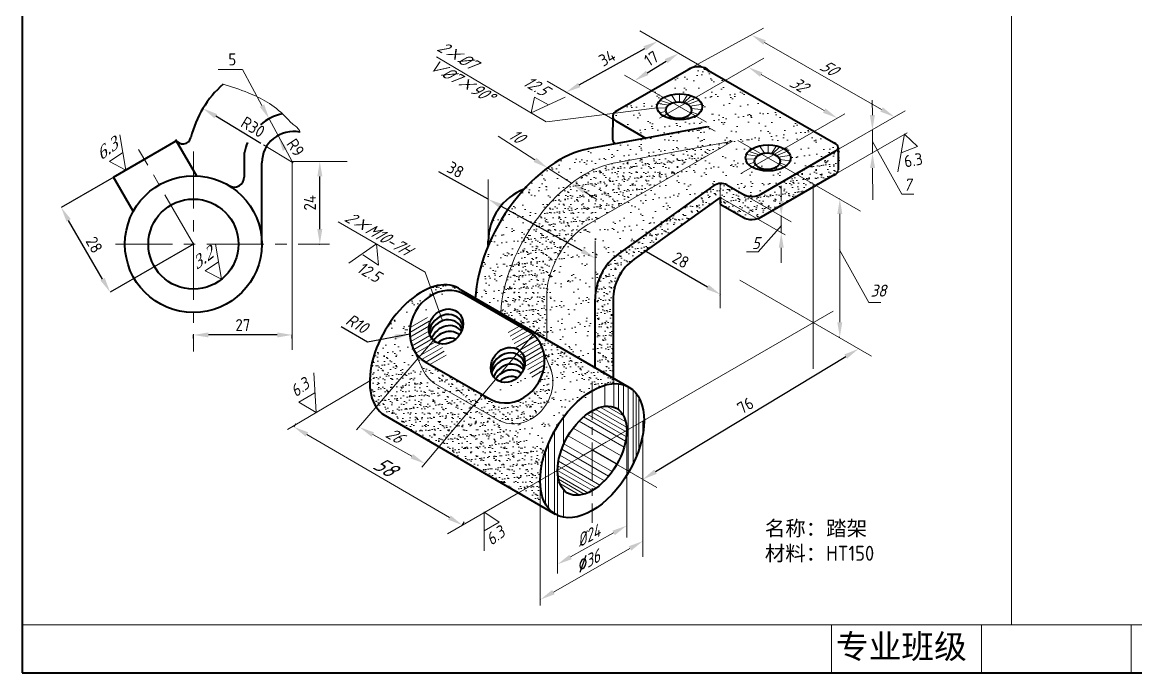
# Model space of a CAD drawing. Header units: millimetres. Extents: x 52 to 382, y 56 to 281.
# Drawn here: x 52.2 to 237.9, y 56.1 to 164.7 of the extents above; entities that cross this region are included whole.
import ezdxf

# ---------------------------------------------------------------- set-up
doc = ezdxf.new("R2010")
doc.units = ezdxf.units.MM
doc.linetypes.add('CENTER', pattern=[50.8, 31.75, -6.35, 6.35, -6.35])
for name, color, linetype, lineweight in [('点画线', 7, 'CENTER', 15), ('粗实线', 7, 'Continuous', 40), ('细实线', 7, 'Continuous', 15), ('细线', 7, 'Continuous', 13)]:
    doc.layers.add(name, color=color, linetype=linetype, lineweight=lineweight)
doc.styles.add('style1', font='isocp.shx')
doc.styles.add('style2', font='SimSun.ttf', dxfattribs={"oblique": 30})
doc.styles.add('style4', font='isocp.shx')
doc.styles.add('style5', font='isocp.shx')
doc.styles.add('数字', font='isocp.shx', dxfattribs={"oblique": 15})
doc.styles.add('数字30', font='isocp.shx', dxfattribs={"oblique": 30})
doc.dimstyles.new('Copy of ISO-25', dxfattribs={"dimtxt": 2, "dimasz": 2.5, "dimexe": 0, "dimexo": 0, "dimgap": 0.65, "dimtad": 1, "dimtxsty": 'Standard', "dimcen": 2.5, "dimazin": 0, "dimtfac": 1, "dimtmove": 0, "dimatfit": 3, "dimfxl": 0, "dimarcsym": 0})
doc.dimstyles.new('ISO-25', dxfattribs={"dimtxt": 2, "dimasz": 2.5, "dimexe": 0, "dimexo": 0, "dimgap": 0.65, "dimtad": 1, "dimtxsty": '数字30', "dimcen": 2.5, "dimazin": 0, "dimtfac": 1, "dimtmove": 0, "dimatfit": 3, "dimfxl": 0, "dimarcsym": 0})

# ---------------------------------------------------------------- blocks, each defined once
blk = doc.blocks.new('*D12')
at = {"layer": 'Defpoints', "color": 0}
for p in [(161.69, 159.55), (161.69, 159.55), (154.29, 154.95)]:
    blk.add_point(p, dxfattribs=at)
at = {"layer": '细线', "color": 0, "lineweight": -2}
blk.add_line((156.41, 156.27), (159.57, 158.23), dxfattribs=at)
at = {"layer": '细线', "color": 0}
for points in [[(159.35, 158.58), (159.79, 157.88), (161.69, 159.55)], [(156.19, 156.62), (156.63, 155.92), (154.29, 154.95)]]:
    blk.add_solid(points, dxfattribs=at)
at = {"layer": '细线', "color": 0, "insert": (157.11, 158.67), "char_height": 2, "attachment_point": 5, "rotation": 31.8554, "style": 'style5'}
blk.add_mtext('17', dxfattribs=at)
blk = doc.blocks.new('*D13')
at = {"layer": 'Defpoints', "color": 0}
for p in [(155.84, 126.56), (155.89, 126.64), (168.6, 119.19)]:
    blk.add_point(p, dxfattribs=at)
at = {"layer": '细实线', "color": 0, "lineweight": -2}
for p, q in [((155.84, 126.56), (155.89, 126.64)), ((166.48, 120.52), (155.89, 126.64)), ((168.6, 119.19), (168.65, 119.27))]:
    blk.add_line(p, q, dxfattribs=at)
at = {"layer": '细实线', "color": 0}
blk.add_solid([(166.69, 120.88), (166.27, 120.16), (168.65, 119.27)], dxfattribs=at)
at = {"layer": '细实线', "color": 0, "insert": (162.02, 125.02), "char_height": 2, "attachment_point": 5, "rotation": 330, "style": 'style1'}
blk.add_mtext('28', dxfattribs=at)
blk = doc.blocks.new('_None')
blk = doc.blocks.new('*D14')
at = {"layer": 'Defpoints', "color": 0}
for p in [(158.18, 161.58), (158.18, 161.58), (142.9, 153.04)]:
    blk.add_point(p, dxfattribs=at)
at = {"layer": '细线', "color": 0, "lineweight": -2}
blk.add_line((145.09, 154.26), (156, 160.36), dxfattribs=at)
at = {"layer": '细线', "color": 0}
for points in [[(155.79, 160.72), (156.2, 160), (158.18, 161.58)], [(144.88, 154.62), (145.29, 153.9), (142.9, 153.04)]]:
    blk.add_solid(points, dxfattribs=at)
at = {"layer": '细线', "color": 0, "insert": (149.73, 158.77), "char_height": 2, "attachment_point": 5, "rotation": 29.211, "style": 'style5'}
blk.add_mtext('34', dxfattribs=at)
blk = doc.blocks.new('*D15')
at = {"layer": 'Defpoints', "color": 0}
for p in [(191.67, 110.21), (191.67, 110.21), (155.66, 88.4)]:
    blk.add_point(p, dxfattribs=at)
at = {"layer": '细实线', "color": 0, "lineweight": -2}
blk.add_line((157.8, 89.7), (189.53, 108.92), dxfattribs=at)
at = {"layer": '细实线', "color": 0}
for points in [[(189.31, 109.27), (189.74, 108.56), (191.67, 110.21)], [(157.59, 90.06), (158.02, 89.34), (155.66, 88.4)]]:
    blk.add_solid(points, dxfattribs=at)
at = {"layer": '细实线', "color": 0, "insert": (172.8, 100.74), "char_height": 2, "attachment_point": 5, "rotation": 31.2008, "style": 'style5'}
blk.add_mtext('76', dxfattribs=at)
blk = doc.blocks.new('*D16')
at = {"layer": 'Defpoints', "color": 0}
for p in [(80.72, 112.52), (80.72, 111.91), (97.21, 111.91)]:
    blk.add_point(p, dxfattribs=at)
at = {"layer": '细实线', "color": 0, "lineweight": -2}
for p, q in [((80.72, 111.91), (80.72, 112.52)), ((94.71, 112.52), (83.22, 112.52)), ((97.21, 111.91), (97.21, 112.52))]:
    blk.add_line(p, q, dxfattribs=at)
at = {"layer": '细实线', "color": 0}
for points in [[(83.22, 112.94), (83.22, 112.11), (80.72, 112.52)], [(94.71, 112.94), (94.71, 112.11), (97.21, 112.52)]]:
    blk.add_solid(points, dxfattribs=at)
at = {"layer": '细实线', "color": 0, "insert": (88.96, 114.17), "char_height": 2, "attachment_point": 5, "style": 'style4'}
blk.add_mtext('27', dxfattribs=at)
blk = doc.blocks.new('*D17')
at = {"layer": 'Defpoints', "color": 0}
for p in [(82.31, 150.34), (97.37, 141.26)]:
    blk.add_point(p, dxfattribs=at)
at = {"layer": '细实线', "color": 0, "lineweight": -2}
blk.add_line((91.98, 144.51), (84.45, 149.05), dxfattribs=at)
at = {"layer": '细实线', "color": 0}
blk.add_solid([(84.66, 149.41), (84.23, 148.69), (82.31, 150.34)], dxfattribs=at)
at = {"layer": '细实线', "color": 0, "insert": (90.65, 147.24), "char_height": 2, "attachment_point": 5, "rotation": 328.901, "style": 'style4'}
blk.add_mtext('R30', dxfattribs=at)
blk = doc.blocks.new('*D18')
at = {"layer": 'Defpoints', "color": 0}
for p in [(72.55, 141.84), (58.65, 133.82), (80.72, 127.69)]:
    blk.add_point(p, dxfattribs=at)
at = {"layer": '细实线', "color": 0, "lineweight": -2}
for p, q in [((72.55, 141.84), (58.65, 133.82)), ((65.57, 121.83), (59.9, 131.65)), ((80.72, 127.69), (66.82, 119.67))]:
    blk.add_line(p, q, dxfattribs=at)
at = {"layer": '细实线', "color": 0}
for points in [[(60.26, 131.86), (59.54, 131.45), (58.65, 133.82)], [(65.93, 122.04), (65.21, 121.62), (66.82, 119.67)]]:
    blk.add_solid(points, dxfattribs=at)
at = {"layer": '细实线', "color": 0, "insert": (64.17, 127.57), "char_height": 2, "attachment_point": 5, "rotation": 300, "style": 'style4'}
blk.add_mtext('28', dxfattribs=at)
blk = doc.blocks.new('*D20')
at = {"layer": 'Defpoints', "color": 0}
for p in [(101.8, 141.49), (101.8, 141.49), (101.77, 127.69)]:
    blk.add_point(p, dxfattribs=at)
at = {"layer": '细实线', "color": 0, "lineweight": -2}
for p, q in [((101.8, 130.19), (101.8, 138.99)), ((101.77, 127.69), (101.8, 127.69))]:
    blk.add_line(p, q, dxfattribs=at)
at = {"layer": '细实线', "color": 0}
for points in [[(101.38, 138.99), (102.22, 138.99), (101.8, 141.49)], [(101.38, 130.19), (102.22, 130.19), (101.8, 127.69)]]:
    blk.add_solid(points, dxfattribs=at)
at = {"layer": '细实线', "color": 0, "insert": (100.15, 134.59), "char_height": 2, "attachment_point": 5, "rotation": 90, "style": 'style4'}
blk.add_mtext('24', dxfattribs=at)
blk = doc.blocks.new('*D26')
at = {"layer": 'Defpoints', "color": 0}
for p in [(129.9, 135.19), (129.9, 135.19), (147.73, 125.34)]:
    blk.add_point(p, dxfattribs=at)
at = {"layer": '细线', "color": 0, "lineweight": -2}
for p, q in [((129.9, 135.19), (121.66, 139.75)), ((145.55, 126.55), (132.09, 133.98))]:
    blk.add_line(p, q, dxfattribs=at)
at = {"layer": '细线', "color": 0}
for points in [[(132.29, 134.35), (131.89, 133.62), (129.9, 135.19)], [(145.75, 126.91), (145.35, 126.18), (147.73, 125.34)]]:
    blk.add_solid(points, dxfattribs=at)
at = {"layer": '细线', "color": 0, "insert": (124.44, 140.1), "char_height": 2, "attachment_point": 5, "rotation": 331.065, "style": 'style1'}
blk.add_mtext('38', dxfattribs=at)

msp = doc.modelspace()

# ---------------------------------------------------------------- hatches: boundary and pattern name
at = {"layer": '细线'}
h = msp.add_hatch(dxfattribs=at)
h.set_pattern_fill('AR-SAND', color=256, scale=0.06, style=0)
edge = h.paths.add_edge_path()
edge.add_ellipse((146.417, 123.083), major_axis=(10.272, 17.284), ratio=0.5900109, start_angle=27.43765, end_angle=131.38573, ccw=False)
edge.add_ellipse((146.417, 123.083), major_axis=(10.272, 17.284), ratio=0.5900109, start_angle=27.06887, end_angle=27.19955, ccw=False)
edge.add_line((150.897, 141.227), (170.643, 144.88))
edge.add_line((170.643, 144.88), (146.246, 130.794))
edge.add_ellipse((146.417, 123.083), major_axis=(-4.784, -8.286), ratio=0.5773503, start_angle=226.4515, end_angle=310.72827)
edge.add_line((139.671, 119.77), (139.671, 111.747))
edge.add_line((139.671, 111.747), (147.658, 107.121))
edge.add_ellipse((146.417, 123.083), major_axis=(-10.251, -17.755), ratio=0.5773503, start_angle=49.90733, end_angle=50.21255)
edge.add_line((147.735, 107.173), (147.735, 118.478))
edge.add_arc((157.035, 118.478), 9.3, 125.61846, 180, ccw=False)
edge.add_line((151.618, 126.038), (167.553, 137.454))
edge.add_arc((168.717, 135.828), 2, 60, 125.61846, ccw=False)
edge.add_line((169.717, 137.56), (172.57, 135.913))
edge.add_ellipse((173.871, 136.828), major_axis=(-2.05, 0), ratio=0.5773503, start_angle=50.58976, end_angle=144.59019)
edge.add_line((175.062, 135.864), (181.207, 139.41))
edge.add_line((181.207, 139.41), (179.258, 140.536))
edge.add_ellipse((176.59, 142.076), major_axis=(-3.772, 0), ratio=0.5773503, start_angle=99.09937, end_angle=135, ccw=False)
edge.add_ellipse((176.59, 142.076), major_axis=(-3.772, 0), ratio=0.5773503, start_angle=45, end_angle=99.09937, ccw=False)
edge.add_ellipse((176.59, 142.076), major_axis=(-3.772, 0), ratio=0.5773503, start_angle=344.42819, end_angle=405, ccw=False)
edge.add_ellipse((176.59, 142.076), major_axis=(-3.772, 0), ratio=0.5773503, start_angle=315, end_angle=344.42819, ccw=False)
edge.add_ellipse((176.59, 142.076), major_axis=(-3.772, 0), ratio=0.5773503, start_angle=292.1354, end_angle=315, ccw=False)
edge.add_ellipse((176.59, 142.076), major_axis=(-3.772, 0), ratio=0.5773503, start_angle=269.95646, end_angle=292.1354, ccw=False)
edge.add_ellipse((176.59, 142.076), major_axis=(-3.772, 0), ratio=0.5773503, start_angle=248.43577, end_angle=269.95646, ccw=False)
edge.add_ellipse((176.59, 142.076), major_axis=(-3.772, 0), ratio=0.5773503, start_angle=238.83594, end_angle=248.43577, ccw=False)
edge.add_ellipse((176.59, 142.076), major_axis=(-3.772, 0), ratio=0.5773503, start_angle=225, end_angle=238.83594, ccw=False)
edge.add_line((179.258, 143.616), (184.276, 146.513))
edge.add_line((184.276, 146.513), (169.505, 155.041))
edge.add_line((169.505, 155.041), (164.487, 152.144))
edge.add_ellipse((161.819, 150.604), major_axis=(-3.772, 0), ratio=0.5773503, start_angle=210.61271, end_angle=225, ccw=False)
edge.add_ellipse((161.819, 150.604), major_axis=(-3.772, 0), ratio=0.5773503, start_angle=144.45654, end_angle=210.61271, ccw=False)
edge.add_ellipse((161.819, 150.604), major_axis=(-3.772, 0), ratio=0.5773503, start_angle=135, end_angle=144.45654, ccw=False)
edge.add_ellipse((161.819, 150.604), major_axis=(-3.772, 0), ratio=0.5773503, start_angle=99.09937, end_angle=135, ccw=False)
edge.add_ellipse((161.819, 150.604), major_axis=(-3.772, 0), ratio=0.5773503, start_angle=45, end_angle=99.09937, ccw=False)
edge.add_line((159.106, 149.086), (159.109, 149.088))
edge.add_ellipse((161.819, 150.604), major_axis=(-3.772, 0), ratio=0.5773503, start_angle=4.20211, end_angle=44.08234, ccw=False)
edge.add_line((158.057, 150.444), (150.826, 149.524))
edge.add_ellipse((152.707, 149.053), major_axis=(-2.05, 0), ratio=0.5773503, start_angle=336.54012, end_angle=355.93396)
edge.add_line((150.662, 149.137), (150.661, 148.978))
edge.add_ellipse((152.707, 149.053), major_axis=(-2.05, 0), ratio=0.5773503, start_angle=363.59923, end_angle=401.96512)
edge.add_line((151.182, 148.261), (156.18, 145.376))
edge.add_line((156.18, 145.376), (166.395, 147.265))
edge.add_line((166.395, 147.265), (167.763, 146.543))
edge.add_line((167.763, 146.543), (148.017, 142.89))
edge.add_ellipse((143.537, 124.746), major_axis=(10.272, 17.284), ratio=0.5900109, start_angle=27.06887, end_angle=27.19955)
edge.add_line((148.012, 142.889), (147.955, 142.879))
edge.add_ellipse((143.537, 124.746), major_axis=(10.272, 17.284), ratio=0.5900109, start_angle=27.43765, end_angle=131.36861)
edge.add_line((129.095, 117.872), (131.975, 116.204))
edge = h.paths.add_edge_path()
edge.add_ellipse((186.001, 143.833), major_axis=(-2.26, 0), ratio=0.4683411, start_angle=150.43129, end_angle=177.70048)
edge.add_ellipse((186.001, 143.833), major_axis=(-2.26, 0), ratio=0.4683411, start_angle=177.70048, end_angle=224.65175)
edge.add_line((187.811, 144.472), (184.276, 146.513))
edge.add_line((184.276, 146.513), (179.258, 143.616))
edge.add_ellipse((176.59, 142.076), major_axis=(-3.772, 0), ratio=0.5773503, start_angle=210.61271, end_angle=225, ccw=False)
edge.add_ellipse((176.59, 142.076), major_axis=(-3.772, 0), ratio=0.5773503, start_angle=144.45654, end_angle=210.61271, ccw=False)
edge.add_ellipse((176.59, 142.076), major_axis=(-3.772, 0), ratio=0.5773503, start_angle=135, end_angle=144.45654, ccw=False)
edge.add_line((179.258, 140.536), (181.207, 139.41))
edge.add_line((181.207, 139.41), (187.794, 143.21))
edge.add_line((187.794, 143.21), (187.794, 143.211))
edge.add_line((187.794, 143.211), (187.967, 143.31))
edge = h.paths.add_edge_path()
edge.add_line((169.505, 155.041), (165.865, 157.142))
edge.add_ellipse((164.898, 156.099), major_axis=(-2.05, 0), ratio=0.5773503, start_angle=241.83066, end_angle=304.87607)
edge.add_line((163.725, 157.07), (157.173, 153.287))
edge.add_line((157.173, 153.287), (159.152, 152.144))
edge.add_ellipse((161.819, 150.604), major_axis=(-3.772, 0), ratio=0.5773503, start_angle=292.1354, end_angle=315, ccw=False)
edge.add_ellipse((161.819, 150.604), major_axis=(-3.772, 0), ratio=0.5773503, start_angle=269.95646, end_angle=292.1354, ccw=False)
edge.add_ellipse((161.819, 150.604), major_axis=(-3.772, 0), ratio=0.5773503, start_angle=248.43577, end_angle=269.95646, ccw=False)
edge.add_ellipse((161.819, 150.604), major_axis=(-3.772, 0), ratio=0.5773503, start_angle=238.83594, end_angle=248.43577, ccw=False)
edge.add_ellipse((161.819, 150.604), major_axis=(-3.772, 0), ratio=0.5773503, start_angle=225, end_angle=238.83594, ccw=False)
edge.add_line((164.487, 152.144), (169.505, 155.041))
edge = h.paths.add_edge_path(flags=17)
edge.add_ellipse((161.819, 150.604), major_axis=(-3.772, 0), ratio=0.5773503, start_angle=315, end_angle=344.42819, ccw=False)
edge.add_line((159.152, 152.144), (157.173, 153.287))
edge.add_line((157.173, 153.287), (151.058, 149.756))
edge.add_ellipse((152.707, 149.053), major_axis=(-2.05, 0), ratio=0.5773503, start_angle=323.52697, end_angle=336.54012)
edge.add_line((150.826, 149.524), (158.057, 150.444))
edge.add_ellipse((161.819, 150.604), major_axis=(-3.772, 0), ratio=0.5773503, start_angle=344.42819, end_angle=364.20211, ccw=False)
h = msp.add_hatch(dxfattribs=at)
h.set_pattern_fill('AR-SAND', color=256, scale=0.05, style=0)
edge = h.paths.add_edge_path()
edge.add_ellipse((143.537, 124.746), major_axis=(10.272, 17.284), ratio=0.5900109, start_angle=27.43765, end_angle=131.36861, ccw=False)
edge.add_ellipse((143.537, 124.746), major_axis=(10.272, 17.284), ratio=0.5900109, start_angle=27.06887, end_angle=27.19955, ccw=False)
edge.add_line((148.017, 142.89), (167.763, 146.543))
edge.add_line((167.763, 146.543), (166.395, 147.265))
edge.add_line((166.395, 147.265), (146.649, 143.613))
edge.add_ellipse((142.169, 125.469), major_axis=(10.272, 17.284), ratio=0.5900109, start_angle=27.06887, end_angle=27.19955)
edge.add_line((146.644, 143.612), (146.587, 143.601))
edge.add_ellipse((142.169, 125.469), major_axis=(10.272, 17.284), ratio=0.5900109, start_angle=27.43765, end_angle=70.94025)
edge.add_ellipse((142.169, 125.469), major_axis=(10.272, 17.284), ratio=0.5900109, start_angle=70.94025, end_angle=103.1333)
edge.add_ellipse((142.169, 125.469), major_axis=(10.272, 17.284), ratio=0.5900109, start_angle=103.1333, end_angle=131.14041)
edge.add_line((127.731, 118.662), (129.095, 117.872))
h = msp.add_hatch(dxfattribs=at)
h.set_pattern_fill('AR-SAND', color=256, scale=0.03, style=0)
edge = h.paths.add_edge_path()
edge.add_line((153.3, 134.866), (153.375, 141.686))
edge.add_line((153.375, 141.686), (150.897, 141.227))
edge.add_ellipse((146.417, 123.083), major_axis=(10.272, 17.284), ratio=0.5900109, start_angle=27.06887, end_angle=27.19955)
edge.add_line((150.892, 141.226), (150.835, 141.216))
edge.add_ellipse((146.417, 123.083), major_axis=(10.272, 17.284), ratio=0.5900109, start_angle=27.43765, end_angle=131.38573)
edge.add_line((131.975, 116.204), (139.671, 111.747))
edge.add_line((139.671, 111.747), (139.671, 118.606))
edge.add_ellipse((146.417, 123.083), major_axis=(-4.784, -8.286), ratio=0.5773503, start_angle=310.72827, end_angle=319.27173, ccw=False)
edge.add_ellipse((146.417, 123.083), major_axis=(-4.784, -8.286), ratio=0.5773503, start_angle=226.4515, end_angle=310.72827, ccw=False)
edge.add_ellipse((146.417, 123.083), major_axis=(-4.784, -8.286), ratio=0.5773503, start_angle=223.5485, end_angle=226.4515, ccw=False)
edge.add_line((146.589, 130.992), (153.3, 134.866))
h.paths.add_polyline_path([(160.93, 143.083), (153.375, 141.686), (153.3, 134.866), (159.815, 138.628)])
h.paths.add_polyline_path([(165.049, 143.845), (160.93, 143.083), (159.815, 138.628), (164.478, 141.32)])
h.paths.add_polyline_path([(170.643, 144.88), (165.049, 143.845), (164.478, 141.32)])
h = msp.add_hatch(dxfattribs=at)
h.set_pattern_fill('AR-SAND', color=256, scale=0.03, style=0)
h.paths.add_polyline_path([(154.224, 125.159), (168.601, 135.459), (168.601, 137.824, 0.1417668), (167.553, 137.454), (151.618, 126.038, 0.2418402), (147.735, 118.478), (147.735, 116.653), (147.735, 107.076), (150.728, 105.343), (150.728, 118.355, -0.2418402)])
edge = h.paths.add_edge_path()
edge.add_ellipse((173.871, 136.828), major_axis=(-2.05, 0), ratio=0.5773503, start_angle=39.41024, end_angle=50.58976, ccw=False)
edge.add_line((172.287, 136.076), (169.717, 137.56))
edge.add_arc((168.717, 135.828), 2, 60, 93.34297)
edge.add_line((168.601, 137.824), (168.601, 135.459))
edge.add_line((168.601, 135.459), (174.748, 131.91))
edge.add_ellipse((173.871, 132.981), major_axis=(-2.05, 0), ratio=0.5773503, start_angle=115.30083, end_angle=144.59019)
edge.add_line((175.077, 132.026), (177.19, 133.245))
edge.add_line((177.19, 133.245), (172.57, 135.913))
edge = h.paths.add_edge_path()
edge.add_line((168.601, 135.459), (168.601, 134.357))
edge.add_line((168.601, 134.357), (172.57, 132.066))
edge.add_ellipse((173.871, 132.981), major_axis=(-2.05, 0), ratio=0.5773503, start_angle=50.58976, end_angle=115.30083)
edge.add_line((174.748, 131.91), (168.601, 135.459))
edge = h.paths.add_edge_path()
edge.add_line((184.111, 137.238), (184.111, 137.734))
edge.add_line((184.111, 137.734), (181.207, 139.41))
edge.add_line((181.207, 139.41), (175.542, 136.142))
edge.add_ellipse((173.871, 136.828), major_axis=(-2.05, 0), ratio=0.5773503, start_angle=50.58976, end_angle=144.59019, ccw=False)
edge.add_line((175.047, 135.856), (175.062, 135.864))
edge.add_line((172.57, 135.913), (177.19, 133.245))
edge.add_line((177.19, 133.245), (184.111, 137.238))
edge = h.paths.add_edge_path()
edge.add_line((188.457, 139.747), (188.457, 143.594))
edge.add_line((188.457, 143.594), (187.967, 143.31))
edge.add_ellipse((186.001, 143.833), major_axis=(-2.26, 0), ratio=0.4683411, start_angle=132.61781, end_angle=150.43129, ccw=False)
edge.add_line((187.483, 143.031), (181.207, 139.41))
edge.add_line((181.207, 139.41), (184.54, 137.486))
edge.add_line((184.54, 137.486), (187.794, 139.363))
edge.add_line((187.794, 139.363), (187.794, 139.364))
edge.add_line((187.794, 139.364), (188.457, 139.747))
h = msp.add_hatch(dxfattribs=at)
h.set_pattern_fill('AR-SAND', color=256, scale=0.06, style=0)
edge = h.paths.add_edge_path()
edge.add_ellipse((142.169, 125.469), major_axis=(10.272, 17.284), ratio=0.5900109, start_angle=70.94025, end_angle=103.1333, ccw=False)
edge.add_arc((139.204, 128.154), 9.3, 110.91156, 180)
edge.add_line((129.904, 128.154), (129.904, 127.443))
h = msp.add_hatch(dxfattribs=at)
h.set_pattern_fill('AR-SAND', color=256, scale=0.03, style=0)
edge = h.paths.add_edge_path()
edge.add_line((127.159, 100.36), (116.52, 106.65))
edge.add_line((116.52, 106.65), (111.201, 100.482))
edge.add_ellipse((118.793, 109.7), major_axis=(-6.131, -10.618), ratio=0.5773503, start_angle=343.87183, end_angle=356.6695)
edge.add_line((112.317, 99.305), (121.696, 93.855))
edge.add_line((121.696, 93.855), (127.159, 100.36))
edge = h.paths.add_edge_path()
edge.add_line((116.52, 106.65), (111.094, 109.858))
edge.add_ellipse((118.793, 109.7), major_axis=(-6.131, -10.618), ratio=0.5773503, start_angle=287.626, end_angle=313.95822)
edge.add_ellipse((118.793, 109.7), major_axis=(-6.131, -10.618), ratio=0.5773503, start_angle=313.95822, end_angle=343.87183)
edge.add_line((111.201, 100.482), (116.52, 106.65))
edge = h.paths.add_edge_path()
edge.add_line((139.436, 93.103), (127.159, 100.36))
edge.add_line((127.159, 100.36), (121.696, 93.855))
edge.add_line((121.696, 93.855), (134.919, 86.172))
edge.add_line((134.919, 86.172), (138.555, 88.271))
edge.add_ellipse((147.225, 93.202), major_axis=(-6.131, -10.618), ratio=0.5773503, start_angle=288.94556, end_angle=314.57614, ccw=False)
edge = h.paths.add_edge_path()
edge.add_line((137.688, 112.895), (137.429, 112.586))
edge.add_ellipse((133.433, 107.471), major_axis=(3.271, 5.629), ratio=0.8683686, start_angle=346.65339, end_angle=351.00259, ccw=False)
edge.add_ellipse((133.433, 107.471), major_axis=(3.271, 5.629), ratio=0.8683686, start_angle=339.53012, end_angle=346.65339, ccw=False)
edge.add_ellipse((133.433, 107.471), major_axis=(3.271, 5.629), ratio=0.8683686, start_angle=332.60655, end_angle=339.53012, ccw=False)
edge.add_ellipse((133.433, 107.471), major_axis=(3.271, 5.629), ratio=0.8683686, start_angle=325.77112, end_angle=332.60655, ccw=False)
edge.add_ellipse((133.433, 107.471), major_axis=(3.271, 5.629), ratio=0.8683686, start_angle=319.73117, end_angle=325.77112, ccw=False)
edge.add_line((139.089, 109.93), (139.634, 108.541))
edge.add_line((139.634, 108.541), (147.997, 103.62))
edge.add_ellipse((147.225, 93.202), major_axis=(-6.131, -10.618), ratio=0.5773503, start_angle=210.84447, end_angle=219.89021, ccw=False)
edge.add_ellipse((147.225, 93.202), major_axis=(-6.131, -10.618), ratio=0.5773503, start_angle=200.31898, end_angle=210.84447, ccw=False)
edge.add_line((150.845, 104.389), (150.845, 105.275))
edge.add_line((150.845, 105.275), (137.688, 112.895))
edge = h.paths.add_edge_path()
edge.add_ellipse((118.793, 109.7), major_axis=(-6.131, -10.618), ratio=0.5773503, start_angle=176.16943, end_angle=214.98363)
edge.add_line((120.301, 120.429), (120.531, 119.784))
edge.add_line((120.531, 119.784), (121.064, 119.47))
edge.add_ellipse((122.677, 113.663), major_axis=(3.271, 5.629), ratio=0.8683686, start_angle=360.25722, end_angle=409.70396, ccw=False)
edge.add_ellipse((122.677, 113.663), major_axis=(3.271, 5.629), ratio=0.8683686, start_angle=359.98832, end_angle=360.25722, ccw=False)
edge.add_line((125.949, 119.292), (136.304, 113.308))
edge.add_ellipse((133.433, 107.471), major_axis=(3.271, 5.629), ratio=0.8683686, start_angle=362.13551, end_angle=364.57535, ccw=False)
edge.add_ellipse((133.433, 107.471), major_axis=(3.271, 5.629), ratio=0.8683686, start_angle=354.11902, end_angle=362.13551, ccw=False)
edge.add_ellipse((133.433, 107.471), major_axis=(3.271, 5.629), ratio=0.8683686, start_angle=351.00259, end_angle=354.11902, ccw=False)
edge.add_line((137.429, 112.586), (137.688, 112.895))
edge.add_line((137.688, 112.895), (125.32, 120.058))
h = msp.add_hatch(dxfattribs=at)
h.set_pattern_fill('AR-SAND', color=256, scale=0.06, style=0)
edge = h.paths.add_edge_path()
edge.add_ellipse((147.225, 93.202), major_axis=(-6.131, -10.618), ratio=0.5773503, start_angle=225, end_angle=258.2834, ccw=False)
edge.add_ellipse((147.225, 93.202), major_axis=(-6.131, -10.618), ratio=0.5773503, start_angle=219.89021, end_angle=225, ccw=False)
edge.add_line((147.997, 103.62), (139.634, 108.541))
edge.add_line((139.634, 108.541), (139.999, 107.612))
edge.add_ellipse((134.811, 103.986), major_axis=(3.271, 5.629), ratio=0.8683686, start_angle=180.4302, end_angle=331.88124, ccw=False)
edge.add_line((131.576, 98.336), (127.439, 100.693))
edge.add_line((127.439, 100.693), (127.159, 100.36))
edge.add_line((127.159, 100.36), (139.436, 93.103))
edge.add_ellipse((147.225, 93.202), major_axis=(-6.131, -10.618), ratio=0.5773503, start_angle=288.48311, end_angle=288.94556, ccw=False)
edge.add_ellipse((147.225, 93.202), major_axis=(-6.131, -10.618), ratio=0.5773503, start_angle=281.83854, end_angle=288.48311, ccw=False)
edge.add_ellipse((147.225, 93.202), major_axis=(-6.131, -10.618), ratio=0.5773503, start_angle=271.20261, end_angle=281.83854, ccw=False)
edge.add_ellipse((147.225, 93.202), major_axis=(-6.131, -10.618), ratio=0.5773503, start_angle=258.2834, end_angle=271.20261, ccw=False)
edge = h.paths.add_edge_path()
edge.add_ellipse((122.677, 113.663), major_axis=(3.271, 5.629), ratio=0.8683686, start_angle=508.30365, end_angle=508.70589, ccw=False)
edge.add_ellipse((122.677, 113.663), major_axis=(3.271, 5.629), ratio=0.8683686, start_angle=504.61631, end_angle=508.30365, ccw=False)
edge.add_ellipse((122.677, 113.663), major_axis=(3.271, 5.629), ratio=0.8683686, start_angle=497.75804, end_angle=504.61631, ccw=False)
edge.add_ellipse((122.677, 113.663), major_axis=(3.271, 5.629), ratio=0.8683686, start_angle=490.76954, end_angle=497.75804, ccw=False)
edge.add_ellipse((122.677, 113.663), major_axis=(3.271, 5.629), ratio=0.8683686, start_angle=483.52967, end_angle=490.76954, ccw=False)
edge.add_ellipse((122.677, 113.663), major_axis=(3.271, 5.629), ratio=0.8683686, start_angle=475.87523, end_angle=483.52967, ccw=False)
edge.add_ellipse((122.677, 113.663), major_axis=(3.271, 5.629), ratio=0.8683686, start_angle=413.40032, end_angle=475.87523, ccw=False)
edge.add_line((120.703, 119.3), (120.531, 119.784))
edge.add_line((120.531, 119.784), (119.79, 120.22))
edge.add_ellipse((118.793, 109.7), major_axis=(-6.131, -10.618), ratio=0.5773503, start_angle=218.39995, end_angle=287.626)
edge.add_line((111.094, 109.858), (116.52, 106.65))
edge.add_line((116.52, 106.65), (118.158, 108.55))
edge.add_line((118.158, 108.55), (117.343, 110.329))
h.paths.add_polyline_path([(118.158, 108.55), (116.52, 106.65), (127.159, 100.36), (127.439, 100.693), (121.316, 104.18, -0.1570459), (119.005, 106.703)])
h = msp.add_hatch(dxfattribs=at)
h.set_pattern_fill('AR-SAND', color=256, scale=0.03, style=0)
edge = h.paths.add_edge_path()
edge.add_ellipse((122.677, 113.663), major_axis=(3.271, 5.629), ratio=0.8683686, start_angle=540.72821, end_angle=541.20879, ccw=False)
edge.add_ellipse((122.677, 113.663), major_axis=(3.271, 5.629), ratio=0.8683686, start_angle=539.48462, end_angle=540.72821, ccw=False)
edge.add_ellipse((122.677, 113.663), major_axis=(3.271, 5.629), ratio=0.8683686, start_angle=532.82423, end_angle=539.48462, ccw=False)
edge.add_ellipse((122.677, 113.663), major_axis=(3.271, 5.629), ratio=0.8683686, start_angle=526.98967, end_angle=532.82423, ccw=False)
edge.add_line((118.389, 108.818), (118.158, 108.55))
edge.add_line((118.158, 108.55), (119.005, 106.703))
edge.add_arc((124.077, 109.029), 5.58, 204.63405, 240.33473)
edge.add_line((121.316, 104.18), (127.439, 100.693))
edge.add_line((127.439, 100.693), (128.999, 102.55))
edge.add_line((128.999, 102.55), (119.519, 107.97))
edge = h.paths.add_edge_path()
edge.add_ellipse((134.811, 103.986), major_axis=(3.271, 5.629), ratio=0.8683686, start_angle=180.4302, end_angle=331.88124, ccw=False)
edge.add_line((140.441, 106.488), (139.119, 109.853))
edge.add_line((139.119, 109.853), (139.111, 109.848))
edge.add_ellipse((133.433, 107.471), major_axis=(3.271, 5.629), ratio=0.8683686, start_angle=311.96579, end_angle=318.92448, ccw=False)
edge.add_ellipse((133.433, 107.471), major_axis=(3.271, 5.629), ratio=0.8683686, start_angle=304.77836, end_angle=311.96579, ccw=False)
edge.add_ellipse((133.433, 107.471), major_axis=(3.271, 5.629), ratio=0.8683686, start_angle=297.20847, end_angle=304.77836, ccw=False)
edge.add_ellipse((133.433, 107.471), major_axis=(3.271, 5.629), ratio=0.8683686, start_angle=289.02397, end_angle=297.20847, ccw=False)
edge.add_ellipse((133.433, 107.471), major_axis=(3.271, 5.629), ratio=0.8683686, start_angle=174.23775, end_angle=289.02397, ccw=False)
edge.add_line((129.688, 102.155), (128.999, 102.55))
edge.add_line((128.999, 102.55), (127.439, 100.693))
edge.add_line((127.439, 100.693), (131.576, 98.336))
h = msp.add_hatch(dxfattribs=at)
h.set_pattern_fill('AR-SAND', color=256, scale=0.03, style=0)
edge = h.paths.add_edge_path()
edge.add_line((134.919, 86.172), (138.555, 84.059))
edge.add_line((138.555, 84.059), (138.555, 88.123))
edge.add_ellipse((147.225, 93.202), major_axis=(-6.131, -10.618), ratio=0.5773503, start_angle=314.57614, end_angle=315.42386, ccw=False)
edge.add_line((138.555, 88.271), (134.919, 86.172))

# ---------------------------------------------------------------- linework, layer by layer
at = {"layer": '点画线', "ltscale": 0.3}
for p, q in [((80.716, 127.69), (71.582, 143.51)), ((80.716, 143.132), (80.716, 109.782)), ((67.698, 127.69), (103.419, 127.69))]:
    msp.add_line(p, q, dxfattribs=at)
at = {"layer": '点画线'}
for p, q in [((171.838, 121.659), (193.812, 108.972)), ((145.365, 92.203), (149.521, 94.603))]:
    msp.add_line(p, q, dxfattribs=at)
at = {"layer": '点画线', "ltscale": 0.2}
msp.add_line((147.225, 104.724), (147.225, 81.165), dxfattribs=at)
at = {"layer": '粗实线'}
for p, q in [((52.166, 273.127), (52.166, 56.127)), ((163.725, 157.07), (151.058, 149.756)), ((165.865, 157.142), (187.89, 144.426)), ((150.662, 149.137), (150.634, 145.223)), ((166.395, 147.265), (146.587, 143.601)), ((151.182, 148.261), (156.268, 145.325)), ((67.379, 138.859), (77.86, 144.91)), ((77.86, 144.91), (81.208, 139.112)), ((175.069, 135.868), (187.794, 143.21)), ((188.259, 143.79), (188.259, 140.089)), ((89.179, 142.998), (89.179, 138.889)), ((92.138, 127.69), (92.138, 141.257)), ((175.069, 132.021), (187.794, 139.363)), ((70.65, 133.193), (67.379, 138.859)), ((167.553, 137.454), (151.618, 126.038)), ((169.717, 137.56), (172.57, 135.913)), ((168.601, 135.459), (154.224, 125.159)), ((168.601, 135.459), (168.601, 134.357)), ((168.601, 134.357), (172.57, 132.066)), ((129.904, 127.443), (129.904, 128.154)), ((125.32, 120.058), (153.36, 103.818)), ((125.926, 119.305), (136.878, 112.977)), ((147.735, 107.076), (147.735, 118.478)), ((150.728, 118.355), (150.728, 105.343)), ((119.362, 108.06), (129.688, 102.155)), ((112.317, 99.305), (141.084, 82.59)), ((52.166, 56.127), (382.166, 56.127))]:
    msp.add_line(p, q, dxfattribs=at)
for radius in [11.422, 7.521]:
    msp.add_circle((80.716, 127.69), radius, dxfattribs=at)
for centre, radius, start, end in [((97.371, 141.257), 17.591, 131.72464, 166.07727), ((97.212, 141.487), 8.118, 101.49074, 130.95292), ((78.943, 145.825), 1.395, 210, 346.07727), ((97.371, 141.257), 5.233, 78.0212, 180), ((97.212, 141.487), 8.118, 156.91673, 169.28459), ((87.505, 138.889), 1.674, 238.77669, 0), ((168.717, 135.828), 2, 60, 125.61846), ((139.204, 128.154), 9.3, 110.91156, 180), ((157.035, 118.478), 9.3, 125.61846, 180), ((159.098, 118.355), 8.37, 125.61846, 180)]:
    msp.add_arc(centre, radius, start, end, dxfattribs=at)
for centre, major_axis, ratio, start_param, end_param in [((164.898, 156.099), (-2.05, 0), 0.5773503, 3.6332404, 5.6744831), ((152.707, 149.053), (-2.05, 0), 0.5773503, 5.3489634, 7.1215522), ((152.684, 145.219), (-2.05, 0), 0.5773503, 6.2791117, 6.9980322), ((142.169, 125.469), (10.272, 17.284), 0.5900109, 0.4724408, 2.2931136), ((186.001, 143.833), (-2.26, 0), 0.4683411, 2.3146174, 3.9209126), ((186.008, 139.995), (-2.26, 0), 0.4683411, 2.3146174, 3.1817268), ((173.871, 136.828), (-2.05, 0), 0.5773503, 0.6878385, 2.5235749), ((173.871, 132.981), (-2.05, 0), 0.5773503, 0.6878385, 2.5235749), ((118.793, 109.7), (-6.131, -10.618), 0.5773503, 3.0747366, 6.3381112), ((122.677, 113.663), (3.271, 5.629), 0.8683686, 6.2829814, 9.4458753), ((122.831, 113.017), (1.999, 2.38), 0.8581674, 5.6455125, 8.4701923), ((122.831, 112.119), (1.999, 2.38), 0.8581674, 5.8049466, 8.3107583), ((123.047, 111.141), (1.999, 2.38), 0.8581674, 6.0747927, 8.1958042), ((133.433, 107.471), (3.271, 5.629), 0.8683686, 3.0410224, 6.3630403), ((123.047, 110.166), (1.999, 2.38), 0.8581674, 6.260197, 7.9707832), ((123.047, 109.055), (1.999, 2.38), 0.8581674, 0.2594461, 1.3791123), ((133.169, 106.599), (1.999, 2.38), 0.8581674, 5.6455125, 8.4701923), ((133.169, 105.701), (1.999, 2.38), 0.8581674, 5.8049466, 8.3107583), ((133.385, 104.722), (1.999, 2.38), 0.8581674, 6.0747927, 8.1958042), ((133.385, 103.748), (1.999, 2.38), 0.8581674, 6.260197, 7.9707832), ((146.417, 123.083), (-10.251, -17.755), 0.5773503, 0.8710472, 0.8763744), ((133.385, 102.636), (1.999, 2.38), 0.8581674, 0.2594461, 1.3791123)]:
    msp.add_ellipse(centre, major_axis=major_axis, ratio=ratio, start_param=start_param, end_param=end_param, dxfattribs=at)
for centre, major_axis, ratio in [((161.819, 150.604), (-3.772, 0), 0.5773503), ((161.671, 150.044), (-2.127, 0), 0.6538662), ((176.59, 142.076), (-3.772, 0), 0.5773503), ((176.442, 141.516), (-2.127, 0), 0.6538662), ((176.442, 141.516), (-2.127, 0), 0.6538662), ((122.831, 113.933), (1.999, 2.38), 0.8581674), ((133.169, 107.515), (1.999, 2.38), 0.8581674), ((147.225, 93.202), (-6.131, -10.618), 0.5773503), ((147.225, 93.202), (-4.082, -7.071), 0.5773503)]:
    msp.add_ellipse(centre, major_axis=major_axis, ratio=ratio, dxfattribs=at)
at = {"layer": '细实线'}
for p, q in [((162.514, 156.46), (175.806, 163.727)), ((165.865, 157.142), (155.208, 163.295)), ((121.256, 158.938), (139.585, 148.093)), ((162.853, 151.201), (175.859, 158.709)), ((88.853, 156.855), (84.853, 156.855)), ((88.88, 156.855), (92.152, 150.821)), ((151.336, 148.173), (139.745, 154.865)), ((137.06, 149.621), (142.718, 152.223)), ((137.597, 152.203), (137.06, 149.621)), ((137.597, 152.203), (139.926, 150.939)), ((193.974, 149.221), (193.965, 151.721)), ((97.212, 141.487), (93.343, 148.623)), ((139.658, 148.103), (158.057, 150.444)), ((159.152, 149.064), (159.77, 149.42)), ((172.157, 139.516), (189.384, 149.462)), ((186.494, 142.46), (199.467, 149.95)), ((69.442, 140.05), (68.452, 145.93)), ((186.414, 138.567), (199.768, 146.277)), ((193.873, 146.721), (193.983, 146.721)), ((193.983, 146.721), (193.997, 142.882)), ((199.319, 146.098), (198.198, 139.731)), ((199.401, 145.981), (201.51, 143.969)), ((92.398, 144.257), (97.371, 141.257)), ((193.99, 144.801), (198.866, 136.031)), ((201.51, 143.969), (198.759, 142.914)), ((66.708, 141.458), (68.947, 142.99)), ((66.708, 141.458), (69.442, 140.05)), ((97.212, 141.487), (97.212, 110.059)), ((97.212, 141.487), (106.39, 141.487)), ((193.887, 142.882), (193.997, 142.882)), ((173.923, 140.536), (174.541, 140.892)), ((194.006, 140.382), (194.026, 135.076)), ((129.904, 128.154), (129.904, 138.461)), ((168.601, 137.824), (168.601, 117.018)), ((168.601, 137.824), (168.601, 134.357)), ((170.585, 137.059), (180.414, 131.384)), ((178.771, 134.912), (178.771, 137.412)), ((198.866, 136.031), (200.866, 136.031)), ((168.601, 135.459), (179.402, 129.223)), ((188.402, 135.231), (188.545, 135.231)), ((178.634, 132.412), (178.771, 132.412)), ((178.771, 132.412), (178.771, 129.572)), ((188.545, 114.641), (188.545, 132.731)), ((104.887, 131.39), (119.382, 123.017)), ((178.808, 130.817), (174.939, 126.397)), ((147.735, 116.653), (147.735, 128.229)), ((178.798, 129.572), (178.771, 129.572)), ((85.405, 121.81), (84.415, 127.69)), ((106.625, 124.501), (111.274, 127.735)), ((111.274, 127.735), (111.579, 124.2)), ((174.939, 126.397), (172.985, 126.397)), ((178.771, 127.072), (178.771, 124.572)), ((188.495, 126.717), (193.371, 117.947)), ((82.671, 123.218), (84.91, 124.75)), ((111.579, 124.2), (108.95, 125.916)), ((82.671, 123.218), (85.405, 121.81)), ((119.382, 123.017), (122.274, 114.879)), ((139.671, 111.747), (139.671, 119.77)), ((193.371, 117.947), (195.371, 117.947)), ((138.119, 113.408), (118.827, 90.44)), ((121.342, 112.242), (107.925, 96.683)), ((188.402, 112.141), (188.545, 112.141)), ((138.852, 110.533), (140.471, 106.411)), ((101.183, 99.57), (100.776, 106.196)), ((110.125, 104.877), (96.402, 96.733)), ((98.317, 101.276), (100.98, 102.883)), ((98.317, 101.276), (101.183, 99.57)), ((97.805, 97.709), (97.49, 97.169)), ((152.997, 96.609), (152.997, 78.691)), ((155.663, 98.148), (155.663, 75.496)), ((99.649, 95.909), (123.414, 82.036)), ((110.636, 95.898), (117.135, 92.266)), ((147.225, 93.277), (157.999, 87.056)), ((141.452, 89.944), (141.452, 72.716)), ((138.555, 88.271), (138.555, 67.336)), ((129.206, 82.964), (129.208, 76.499)), ((129.307, 82.863), (131.734, 81.248)), ((125.888, 81.316), (125.573, 80.776)), ((131.734, 81.248), (129.207, 79.833)), ((143.633, 75.452), (150.816, 79.472)), ((155.663, 78.183), (155.703, 78.112)), ((140.767, 69.585), (153.532, 76.873)), ((138.555, 68.417), (138.595, 68.346))]:
    msp.add_line(p, q, dxfattribs=at)
at = {"layer": '细实线', "ltscale": 0.3}
for p, q in [((152.634, 155.907), (166.29, 148.022)), ((171.524, 145.001), (191.968, 133.198)), ((184.111, 137.783), (184.111, 106.852))]:
    msp.add_line(p, q, dxfattribs=at)
at = {"layer": '细实线', "lineweight": 5}
for p, q in [((170.643, 144.88), (146.246, 130.794)), ((170.643, 144.88), (150.835, 141.216)), ((117.325, 110.366), (119.005, 106.703)), ((121.316, 104.18), (131.576, 98.336))]:
    msp.add_line(p, q, dxfattribs=at)
at = {"layer": '细实线', "ltscale": 0.2}
msp.add_line((134.919, 86.172), (187.436, 116.493), dxfattribs=at)
at = {"layer": '细实线', "lineweight": 5}
msp.add_arc((124.077, 109.029), 5.58, 204.63405, 240.33473, dxfattribs=at)
for centre, major_axis, ratio, start_param, end_param in [((146.417, 123.083), (10.272, 17.284), 0.5900109, 0.4724408, 2.2931136), ((146.417, 123.083), (-4.784, -8.286), 0.5773503, 3.9016573, 5.5723428), ((134.811, 103.986), (3.271, 5.629), 0.8683686, 3.1491011, 5.7924203)]:
    msp.add_ellipse(centre, major_axis=major_axis, ratio=ratio, start_param=start_param, end_param=end_param, dxfattribs=at)
at = {"layer": '细实线'}
msp.add_spline([(85.663, 154.386), (89.839, 152.966), (92.999, 151.388), (95.974, 149.067), (97.369, 147.675), (98.391, 146.654), (98.482, 146.346)], degree=3, dxfattribs=at)
for points in [[(92.518, 151.019), (91.785, 150.622), (93.343, 148.623)], [(194.391, 149.222), (193.557, 149.219), (193.983, 146.721)], [(96.281, 143.635), (95.633, 143.263), (94.829, 145.885)], [(194.423, 140.383), (193.59, 140.38), (193.997, 142.882)], [(178.355, 134.912), (179.188, 134.912), (178.771, 132.412)], [(188.128, 132.731), (188.961, 132.731), (188.545, 135.231)], [(178.355, 127.072), (179.188, 127.072), (178.771, 129.572)], [(188.128, 114.641), (188.961, 114.641), (188.545, 112.141)], [(99.859, 96.269), (99.439, 95.549), (97.49, 97.169)], [(110.839, 96.261), (110.433, 95.534), (108.454, 97.117)], [(117.338, 92.63), (116.931, 91.902), (119.317, 91.046)], [(123.624, 82.396), (123.204, 81.677), (125.573, 80.776)], [(150.612, 79.836), (151.019, 79.109), (152.997, 80.693)], [(153.326, 77.234), (153.739, 76.511), (155.703, 78.112)], [(143.43, 75.815), (143.837, 75.088), (141.452, 74.23)], [(140.56, 69.947), (140.973, 69.224), (138.595, 68.346)]]:
    msp.add_solid(points, dxfattribs=at)
at = {"layer": '细线'}
for p, q in [((217.166, 265.127), (217.166, 64.127)), ((175.999, 161.343), (195.505, 150.158)), ((175.448, 155.978), (185.948, 149.973)), ((160.385, 152.64), (161.236, 151.406)), ((161.822, 152.782), (161.794, 151.433)), ((163.213, 152.64), (162.359, 151.36)), ((163.772, 152.467), (162.558, 151.309)), ((158.185, 151.188), (160.001, 150.905)), ((158.253, 150.37), (159.642, 150.461)), ((162.804, 151.221), (158.461, 148.714)), ((158.624, 151.667), (160.311, 151.113)), ((165.067, 151.713), (163.215, 151.001)), ((165.391, 151.018), (163.514, 150.739)), ((158.578, 149.582), (159.559, 149.882)), ((159.968, 148.749), (160.228, 149.022)), ((161.451, 148.471), (161.482, 148.659)), ((162.425, 148.424), (162.334, 148.722)), ((163.352, 148.656), (163.074, 148.998)), ((165.438, 150.138), (163.751, 150.338)), ((164.889, 149.338), (163.759, 149.777)), ((166.395, 147.265), (167.763, 146.543)), ((137.691, 141.755), (131.54, 145.688)), ((173.395, 143.139), (175.082, 142.585)), ((175.156, 144.112), (176.007, 142.878)), ((176.593, 144.254), (176.565, 142.905)), ((177.984, 144.112), (177.13, 142.832)), ((178.543, 143.939), (177.329, 142.781)), ((179.838, 143.185), (177.986, 142.473)), ((172.956, 142.66), (174.772, 142.377)), ((173.024, 141.842), (174.413, 141.933)), ((173.348, 141.054), (174.33, 141.354)), ((180.162, 142.49), (178.285, 142.211)), ((180.209, 141.61), (178.522, 141.81)), ((179.66, 140.81), (178.53, 141.249)), ((139.804, 140.419), (139.797, 140.409)), ((143.808, 137.845), (139.797, 140.409)), ((174.739, 140.221), (174.999, 140.494)), ((176.222, 139.943), (176.252, 140.131)), ((177.196, 139.896), (177.105, 140.194)), ((178.123, 140.128), (177.845, 140.47)), ((143.814, 137.855), (143.808, 137.845)), ((145.914, 136.498), (148.02, 135.152)), ((119.745, 115.433), (116.851, 113.762)), ((120.059, 114.806), (116.795, 112.922)), ((120.011, 113.97), (116.839, 112.139)), ((133.248, 112.929), (135.105, 114.001)), ((133.575, 112.31), (135.805, 113.597)), ((119.994, 113.152), (116.969, 111.406)), ((120.177, 112.449), (117.18, 110.719)), ((120.538, 111.849), (117.467, 110.077)), ((133.902, 111.69), (136.52, 113.202)), ((134.228, 111.07), (137.204, 112.788)), ((134.555, 110.451), (137.744, 112.292)), ((134.882, 109.831), (138.207, 111.751)), ((121.094, 111.362), (117.833, 109.48)), ((121.942, 111.043), (118.062, 108.803)), ((122.255, 110.416), (118.765, 108.401)), ((122.569, 109.789), (119.468, 107.999)), ((135.208, 109.211), (138.587, 111.162)), ((135.535, 108.592), (138.887, 110.527)), ((135.862, 107.972), (139.111, 109.848)), ((122.883, 109.162), (120.172, 107.597)), ((136.188, 107.352), (139.255, 109.123)), ((136.515, 106.733), (139.314, 108.349)), ((136.842, 106.113), (139.276, 107.518)), ((137.168, 105.493), (139.121, 106.62)), ((150.845, 105.92), (150.845, 100.485)), ((149.345, 104.134), (149.345, 100.627)), ((151.645, 104.367), (151.645, 100.042)), ((152.445, 104.209), (152.445, 99.063)), ((153.245, 103.882), (153.245, 89.474)), ((154.045, 103.321), (154.045, 90.959)), ((154.545, 102.793), (154.545, 92.065)), ((152.837, 98.004), (148.577, 100.464)), ((152.463, 99.029), (149.651, 100.652)), ((155.045, 102.04), (155.045, 93.395)), ((142.467, 98.825), (142.467, 94.231)), ((152.818, 94.782), (145.796, 98.836)), ((152.935, 95.523), (146.379, 99.308)), ((152.994, 96.297), (147.02, 99.746)), ((152.975, 97.117), (147.739, 100.139)), ((152.053, 92.337), (144.061, 96.952)), ((152.57, 93.771), (145.044, 98.116)), ((140.967, 96.518), (140.967, 82.661)), ((151.388, 90.989), (143.226, 95.702)), ((151.388, 90.989), (143.226, 95.702)), ((139.467, 93.193), (139.467, 84.254)), ((139.967, 94.488), (139.967, 83.536)), ((149.969, 88.922), (142.145, 93.439)), ((150.584, 89.721), (142.53, 94.371)), ((148.516, 87.451), (141.598, 91.445)), ((149.283, 88.163), (141.831, 92.465)), ((147.262, 86.558), (141.452, 89.913)), ((147.92, 86.987), (141.494, 90.697)), ((146.519, 86.179), (141.495, 89.08)), ((145.911, 85.953), (141.603, 88.44)), ((145.193, 85.79), (141.821, 87.737)), ((134.919, 86.172), (123.075, 79.334)), ((142.467, 86.68), (142.467, 82.086)), ((52.166, 64.127), (382.166, 64.127)), ((187.166, 56.127), (187.166, 64.127)), ((212.166, 56.127), (212.166, 64.127)), ((237.166, 56.127), (237.166, 64.127))]:
    msp.add_line(p, q, dxfattribs=at)
for points in [[(176.206, 161.705), (175.792, 160.982), (173.83, 162.587)], [(175.655, 156.34), (175.241, 155.617), (173.278, 157.219)], [(195.712, 150.52), (195.298, 149.797), (197.674, 148.915)], [(186.155, 150.334), (185.742, 149.611), (188.119, 148.732)], [(137.915, 142.107), (137.467, 141.404), (139.797, 140.409)], [(146.138, 136.849), (145.69, 136.147), (143.808, 137.845)]]:
    msp.add_solid(points, dxfattribs=at)

# ---------------------------------------------------------------- texts
at = {"layer": '细实线', "char_height": 2, "attachment_point": 1}
for s, insert, width, rotation, style in [('2{\\fSimSun|b0|i0|c134|p2;×}%%C7\\P{\\fSimSun|b0|i0|c134|p2;∨}%%C7{\\fSimSun|b0|i0|c134|p2;×}90%%d', (122.171, 161.813), 41.8773, 330, '数字30'), ('12.5', (136.469, 156.041), 9.42773, 330, '数字30'), ('{\\fTimes New Roman|b0|i0|c0|p18;6.3}', (64.066, 143.182), 41.8773, 37, 'style2'), ('{\\Fisocp.shx|c0;2}×{\\Fisocp.shx|c0;M10-7H}', (106.733, 133.373), 41.8773, 330, 'style2'), ('{\\fTimes New Roman|b0|i0|c0|p18;3.2}', (80.029, 124.942), 41.8773, 37, 'style2'), ('12.5', (108.797, 124.877), 1.02365, 330, '数字'), ('R10', (106.944, 116.185), 1.0236, 330, '数字'), ('6.3', (96.609, 103.643), 41.8773, 37, '数字'), ('6.3', (129.23, 78.877), 41.8773, 37, '数字')]:
    msp.add_mtext(s, dxfattribs=dict(at, insert=insert, width=width, rotation=rotation, style=style))
at = {"layer": '细实线', "char_height": 2, "attachment_point": 5}
for s, insert, style in [('5', (87.208, 158.532), 'style4'), ('7', (199.801, 137.616), '数字'), ('5', (174.542, 127.866), '数字'), ('38', (194.978, 119.92), '数字')]:
    msp.add_mtext(s, dxfattribs=dict(at, insert=insert, style=style))
at = {"layer": '细实线', "attachment_point": 5}
for s, insert, char_height, rotation, style in [('R9', (97.743, 143.814), 2, 304.19889, 'style4'), ('6.3', (200.804, 141.717), 2, 10, 'style4'), ('58', (112.477, 90.592), 2.5, 329.72697, '数字30'), ('%%c24', (146.419, 78.902), 2, 29, '数字30'), ('{\\Ftxt.shx;%%c}36', (146.331, 74.662), 2, 29, '数字30')]:
    msp.add_mtext(s, dxfattribs=dict(at, insert=insert, char_height=char_height, rotation=rotation, style=style))
at = {"layer": '细实线', "insert": (176.038, 81.492), "char_height": 2.5, "width": 41.4773, "attachment_point": 1, "style": 'style4'}
msp.add_mtext('{\\f宋体|b0|i0|c134|p18;名称：踏架\\P材料：}HT150', dxfattribs=at)
at = {"layer": '细线', "style": '数字30', "oblique": 30}
msp.add_text('26', height=2, rotation=330.80109, dxfattribs=at).set_placement((112.569, 95.562))
at = {"layer": '细线', "char_height": 2, "attachment_point": 5, "rotation": 330.16906, "style": '数字30'}
for s, insert in [('50', (186.573, 157.182)), ('32', (181.518, 154.408)), ('10', (134.451, 145.785))]:
    msp.add_mtext(s, dxfattribs=dict(at, insert=insert))
at = {"layer": '细线', "insert": (187.901, 62.506), "char_height": 4, "width": 23.3701, "attachment_point": 1}
msp.add_mtext('{\\f仿宋_GB2312|b0|i0|c134|p49;专业班级}', dxfattribs=at)

# ---------------------------------------------------------------- dimensions: what is measured, and where the dimension line sits
at = {"layer": '细实线'}
dim = msp.add_radius_dim(center=(97.371, 141.257), mpoint=(82.308, 150.343), text='R30', dimstyle='ISO-25', override={"dimtxsty": 'style4'}, dxfattribs=at)
dim.commit()
dim.dimension.update_dxf_attribs({"geometry": '*D17', "text_midpoint": (89.801, 145.823), "dimtype": 164})
for p1, p2, distance, text, dimstyle, override, picture, middle in [((80.716, 127.69), (72.546, 141.842), 16.044, '28', 'ISO-25', {"dimtxsty": 'style4'}, '*D18', (64.166, 127.569)), ((168.601, 119.195), (155.842, 126.561), -0.088, '28', 'Copy of ISO-25', {"dimtxsty": 'style1', "dimblk2": 'None', "dimsah": 1}, '*D13', (162.017, 125.023)), ((155.663, 88.405), (191.667, 110.211), 0, '76', 'Copy of ISO-25', {"dimtxsty": 'style5'}, '*D15', (172.8, 100.736))]:
    dim = msp.add_aligned_dim(p1=p1, p2=p2, distance=distance, text=text, dimstyle=dimstyle, override=override, dxfattribs=at)
    dim.commit()
    dim.dimension.update_dxf_attribs({"geometry": picture, "text_midpoint": middle})
dim = msp.add_linear_dim(base=(101.801, 141.487), p1=(101.766, 127.69), p2=(101.801, 141.487), angle=90, text='24', dimstyle='ISO-25', override={"dimtxsty": 'style4'}, dxfattribs=at)
dim.commit()
dim.dimension.update_dxf_attribs({"geometry": '*D20', "text_midpoint": (100.151, 134.588)})
dim = msp.add_linear_dim(base=(80.716, 112.523), p1=(97.212, 111.909), p2=(80.716, 111.909), text='27', dimstyle='ISO-25', override={"dimtxsty": 'style4'}, dxfattribs=at)
dim.commit()
dim.dimension.update_dxf_attribs({"geometry": '*D16', "text_midpoint": (88.964, 114.173)})
at = {"layer": '细线'}
for p1, p2, text, picture, middle in [((142.904, 153.041), (158.177, 161.581), '34', '*D14', (149.727, 158.766)), ((154.291, 154.95), (161.694, 159.55), '17', '*D12', (157.111, 158.669))]:
    dim = msp.add_aligned_dim(p1=p1, p2=p2, distance=0, text=text, dimstyle='Copy of ISO-25', override={"dimtxsty": 'style5'}, dxfattribs=at)
    dim.commit()
    dim.dimension.update_dxf_attribs({"geometry": picture, "text_midpoint": middle})
dim = msp.add_linear_dim(base=(129.904, 135.193), p1=(147.735, 125.336), p2=(129.904, 135.193), angle=151.065, text='38', dimstyle='ISO-25', override={"dimtxsty": 'style1'}, dxfattribs=at)
dim.commit()
dim.dimension.update_dxf_attribs({"geometry": '*D26', "text_midpoint": (123.647, 138.652), "dimtype": 161})

# ---------------------------------------------------------------- leaders
at = {"layer": '细实线'}
msp.add_leader([(116.799, 112.658), (109.76, 111.315), (105.342, 113.865)], dimstyle='ISO-25', override={"dimgap": 0.65, "dimtad": 0}, dxfattribs=at)

doc.saveas('drawing.dxf')
